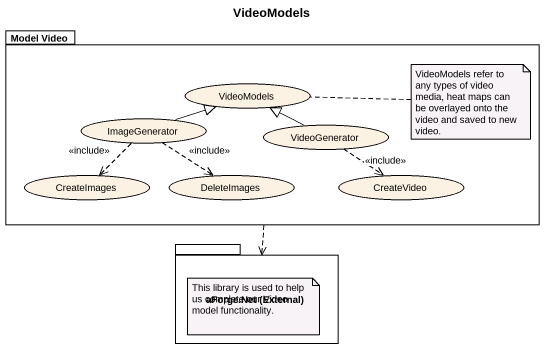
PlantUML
@startuml
title VideoModels
package "Model Video" as Model_Video {
  usecase VideoModels
  usecase ImageGenerator
  usecase VideoGenerator
  usecase CreateImages
  usecase DeleteImages
  usecase CreateVideo
}
package "aForge.Net (External)" as aForge_Net_External {
}
Model_Video ..> aForge_Net_External
ImageGenerator -right-|> VideoModels
ImageGenerator ..> CreateImages : <<include>>
ImageGenerator ..> DeleteImages : <<include>>
VideoGenerator -left-|> VideoModels
VideoGenerator ..> CreateVideo : <<include>>
note right of VideoModels : VideoModels refer to any types of video media, heat maps can be overlayed onto the video and saved to new video.
note as N2
  This library is used to help us complete our Video model functionality.
end note
@enduml
